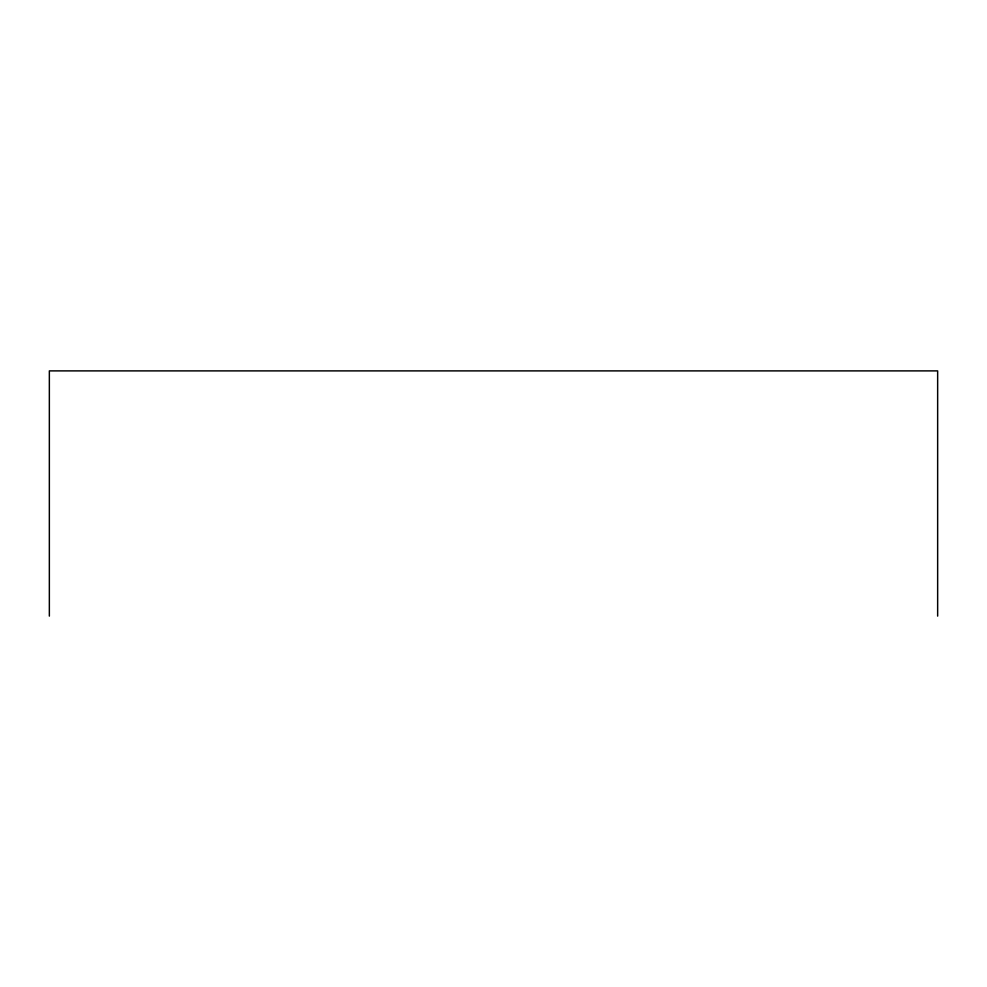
<?xml version="1.0" encoding="UTF-8"?>
<svg xmlns="http://www.w3.org/2000/svg" width="987" height="987" viewBox="0 0 987 987"><rect width="100%" height="100%" fill="white"/><g stroke="black" fill="none" stroke-linecap="round" stroke-linejoin="round"><path stroke-width="1.48" d="M937.65 616.11L937.65 370.89L49.35 370.89L49.35 616.11"/></g></svg>
